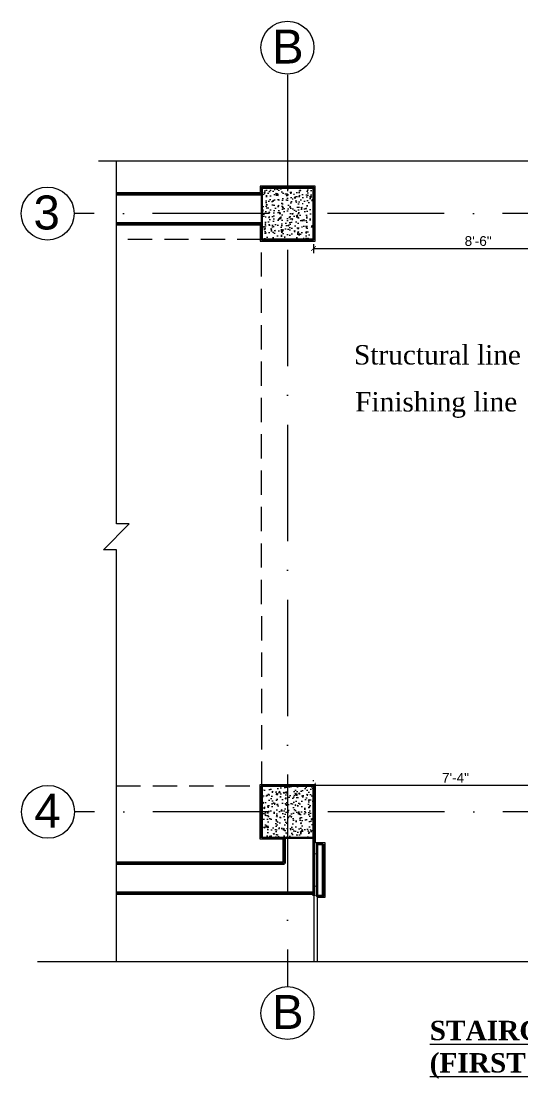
# Model space of a CAD drawing. Header units: inches. Extents: x 10755 to 33653, y -10992 to 10708.
# Drawn here: x 26785.7 to 26940.5, y 4055 to 4382.1 of the extents above; entities that cross this region are included whole.
import ezdxf

# ---------------------------------------------------------------- set-up
doc = ezdxf.new("R2010")
doc.units = ezdxf.units.IN
doc.header["$MEASUREMENT"] = 0
for name, pattern in [('ACAD_ISO10W100', [18, 12, -3, 0, -3]), ('DASHED', [0.75, 0.5, -0.25]), ('HIDDEN', [0.375, 0.25, -0.125])]:
    doc.linetypes.add(name, pattern=pattern)
for name, color, linetype, lineweight in [('beam in plan', 241, 'HIDDEN', 20), ('centerline', 9, 'ACAD_ISO10W100', 5), ('col', 1, 'Continuous', 30), ('dimension element- 8', 5, 'Continuous', 13), ('DIMINSION', 5, 'Continuous', 15), ('hatch', 33, 'Continuous', 5), ('hatch- rcc', 252, 'Continuous', 5), ('hatch1', 9, 'Continuous', 5), ('PLASTER', 50, 'Continuous', 9), ('rs', 102, 'Continuous', 15), ('Text', 150, 'Continuous', 18), ('text- 8', 115, 'Continuous', 18), ('wall', 1, 'Continuous', 35)]:
    doc.layers.add(name, color=color, linetype=linetype, lineweight=lineweight)
doc.layers.add('T-TEXT', color=230, linetype='Continuous')
doc.layers.get('DIMINSION').off()
doc.styles.add('arial', font='arial.ttf')
doc.styles.get("Standard").update_dxf_attribs({"font": 'arial.ttf'})
doc.styles.add('suren', font='times.ttf', dxfattribs={"height": 4})
doc.dimstyles.new('s3', dxfattribs={"dimscale": 3, "dimtxt": 1, "dimasz": 0.5, "dimexe": 0.5, "dimexo": 0.5, "dimgap": 0.25, "dimtad": 1, "dimzin": 3, "dimdsep": 46, "dimlunit": 4, "dimtxsty": 'Standard', "dimblk": 'ARCHTICK', "dimcen": 0, "dimclrd": 256, "dimclre": 256, "dimclrt": 6, "dimadec": 0, "dimazin": 0, "dimtfac": 0.5, "dimtix": 1, "dimtmove": 1, "dimatfit": 3, "dimfxl": 0.5, "dimfrac": 1, "dimtolj": 1, "dimtzin": 0, "dimarcsym": 1})

# ---------------------------------------------------------------- blocks, each defined once
blk = doc.blocks.new('ETERWEWE')
at = {"layer": 'hatch- rcc', "linetype": 'Continuous', "ltscale": 30}
h = blk.add_hatch(dxfattribs=at)
h.set_pattern_fill('AR-CONC', color=256, scale=0.5, style=0)
h.set_pattern_definition([(50, (0, 0), (3.586300913, -0.313760675), [0.375, -4.125]), (355, (0, 0), (-0.69375667, 3.76096067), [0.3, -3.3]), (100.4514445, (0.299, -0.026), (2.89254423, 3.447199955), [0.31870096, -3.50571056]), (46.1842, (0, 1), (5.33620665, -0.8275964), [0.5625, -6.1875]), (96.6356355, (0.4447, 0.931), (4.67330973, 4.870593), [0.47805171, -5.2585688]), (351.184164, (0, 1), (4.67330973, 4.870593), [0.45, -4.95]), (21, (0.5, 0.75), (2.98453526, -2.013094453), [0.375, -4.125]), (326, (0.5, 0.75), (1.21657666, 3.625750225), [0.3, -3.3]), (71.4514447, (0.7487, 0.5822), (4.20111188, 1.612655764), [0.31870095, -3.50571056]), (37.5, (0, 0), (0.060799277, 1.664469269), [0, -3.26, 0, -3.35, 0, -3.3125]), (7.5, (0, 0), (1.315347687, 1.97205856), [0, -1.91, 0, -3.185, 0, -1.2625]), (327.5, (-1.115, 0), (2.669112181, -0.112774359), [0, -1.25, 0, -3.9, 0, -5.175]), (317.5, (-1.615, 0), (2.915930847, 0.50052491), [0, -1.625, 0, -2.59, 0, -3.675])])
h.paths.add_polyline_path([(159423.23, -3794.58), (159439.23, -3794.58), (159439.23, -3778.58), (159423.23, -3778.58)])
at = {"layer": 'col', "linetype": 'Continuous', "ltscale": 30}
blk.add_lwpolyline([(159423.23, -3794.58), (159423.23, -3778.58), (159439.23, -3778.58), (159439.23, -3794.58), (159423.23, -3794.58)], dxfattribs=at)
blk = doc.blocks.new('_ArchTick')
at = {"color": 0, "const_width": 0.15}
blk.add_lwpolyline([(-0.5, -0.5), (0.5, 0.5)], dxfattribs=at)
blk = doc.blocks.new('*D2178')
at = {"layer": 'Defpoints', "color": 0, "transparency": 16777216}
for p in [(12196.39, -606.61), (12094.62, -611.59), (12196.39, -614.4)]:
    blk.add_point(p, dxfattribs=at)
at = {"layer": 'dimension element- 8', "lineweight": -2, "transparency": 16777216}
for p, q in [((12196.39, -608.11), (12196.39, -615.9)), ((12094.62, -613.09), (12094.62, -615.9)), ((12094.62, -614.4), (12196.39, -614.4))]:
    blk.add_line(p, q, dxfattribs=at)
at = {"layer": 'dimension element- 8', "lineweight": -2, "transparency": 16777216, "xscale": 1.5, "yscale": 1.5, "zscale": 1.5, "rotation": 180}
blk.add_blockref('_ArchTick', (12094.62, -614.4), dxfattribs=at)
at = {"layer": 'dimension element- 8', "lineweight": -2, "transparency": 16777216, "xscale": 1.5, "yscale": 1.5, "zscale": 1.5}
blk.add_blockref('_ArchTick', (12196.39, -614.4), dxfattribs=at)
at = {"layer": 'dimension element- 8', "color": 6, "transparency": 16777216, "insert": (12145.5, -612.12), "char_height": 3, "attachment_point": 5}
blk.add_mtext('\\A1;8\'-6"', dxfattribs=at)
blk = doc.blocks.new('*D2184')
at = {"layer": 'Defpoints', "color": 0, "transparency": 16777216}
for p in [(12094.62, -780.61), (12182.39, -780.34), (12182.39, -780.61)]:
    blk.add_point(p, dxfattribs=at)
at = {"layer": 'dimension element- 8', "lineweight": -2, "transparency": 16777216}
for p, q in [((12094.62, -779.11), (12094.62, -778.84)), ((12094.62, -780.34), (12182.39, -780.34)), ((12182.39, -779.11), (12182.39, -778.84))]:
    blk.add_line(p, q, dxfattribs=at)
at = {"layer": 'dimension element- 8', "lineweight": -2, "transparency": 16777216, "xscale": 1.5, "yscale": 1.5, "zscale": 1.5, "rotation": 180}
blk.add_blockref('_ArchTick', (12094.62, -780.34), dxfattribs=at)
at = {"layer": 'dimension element- 8', "lineweight": -2, "transparency": 16777216, "xscale": 1.5, "yscale": 1.5, "zscale": 1.5}
blk.add_blockref('_ArchTick', (12182.39, -780.34), dxfattribs=at)
at = {"layer": 'dimension element- 8', "color": 6, "transparency": 16777216, "insert": (12138.5, -778.09), "char_height": 3, "attachment_point": 5}
blk.add_mtext('\\A1;7\'-4"', dxfattribs=at)
blk = doc.blocks.new('A$C55F06A0D')
at = {"layer": 'centerline', "ltscale": 3}
for p, q in [((1933.679, 530.141), (1933.679, 248.2)), ((2198.503, 487.249), (1867.738, 487.249)), ((2198.617, 302.249), (1867.852, 302.249))]:
    blk.add_line(p, q, dxfattribs=at)
at = {"layer": 'centerline', "linetype": 'Continuous'}
for centre in [(1933.679, 538.563), (1859.555, 487.249), (1859.668, 302.249), (1933.679, 240.016)]:
    blk.add_circle(centre, 8.184, dxfattribs=at)
at = {"layer": 'hatch'}
for points in [[(2184.573, 503.501), (2032.707, 503.501), (2032.707, 499.501), (2024.707, 507.501), (2024.707, 503.501), (1875.266, 503.501)], [(1880.809, 255.882), (1880.809, 383.25), (1876.809, 383.25), (1884.809, 391.25), (1880.809, 391.25), (1880.809, 503.501)], [(2186.741, 255.882), (2026.693, 255.882), (2026.693, 251.882), (2018.693, 259.882), (2018.693, 255.882), (1856.474, 255.882)]]:
    blk.add_lwpolyline(points, dxfattribs=at)
at = {"layer": 'hatch1', "linetype": 'DASHED', "ltscale": 15}
blk.add_lwpolyline([(1880.809, 310.252), (1925.758, 310.257), (1925.644, 479.249), (1880.809, 479.249)], dxfattribs=at)
at = {"layer": 'PLASTER'}
for p, q in [((1880.809, 493.749), (1925.258, 493.749)), ((1932.258, 293.749), (1925.258, 293.749)), ((1932.258, 293.749), (1932.258, 286.757))]:
    blk.add_line(p, q, dxfattribs=at)
for points in [[(1880.809, 483.749), (1925.258, 483.749), (1925.258, 478.749), (1942.258, 478.749), (1942.258, 495.749), (1925.258, 495.749), (1925.258, 493.749)], [(1925.258, 293.749), (1925.258, 310.738), (1942.258, 310.749), (1942.258, 292.749), (1945.258, 292.749), (1945.258, 275.748), (1942.967, 275.751)], [(1880.809, 286.757), (1932.258, 286.757)], [(1880.809, 276.757), (1941.758, 276.757)]]:
    blk.add_lwpolyline(points, dxfattribs=at)
at = {"layer": 'rs'}
for p, q in [((1941.947, 255.882), (1941.974, 283.268)), ((1942.947, 255.882), (1942.974, 283.268))]:
    blk.add_line(p, q, dxfattribs=at)
at = {"layer": 'rs', "const_width": 0.25}
for points in [[(1942.758, 292.249), (1942.758, 289.249), (1941.758, 289.249), (1941.758, 292.249)], [(1942.758, 292.249), (1942.758, 289.249), (1941.758, 289.249), (1941.758, 292.249)], [(1942.758, 279.304), (1942.758, 276.304), (1941.758, 276.304), (1941.758, 279.304)], [(1942.758, 276.249), (1942.758, 279.249), (1941.758, 279.249), (1941.758, 276.249)]]:
    blk.add_lwpolyline(points, dxfattribs=at)
at = {"layer": 'wall', "linetype": 'Continuous', "ltscale": 30}
for p, q in [((1880.809, 493.249), (1925.758, 493.249)), ((1880.809, 484.249), (1925.758, 484.249)), ((1880.809, 286.257), (1932.758, 286.257)), ((1880.809, 277.257), (1941.758, 277.257))]:
    blk.add_line(p, q, dxfattribs=at)
at = {"layer": 'wall'}
for p, q in [((1932.758, 294.249), (1932.758, 286.257)), ((1941.758, 294.249), (1941.758, 276.249))]:
    blk.add_line(p, q, dxfattribs=at)
blk.add_lwpolyline([(1944.758, 292.249), (1942.758, 292.249), (1942.758, 276.249), (1944.758, 276.249)], close=True, dxfattribs=at)
blk.add_lwpolyline([(1944.758, 292.249), (1942.758, 292.249), (1942.758, 276.249), (1944.758, 276.249)], close=True, dxfattribs=at)
at = {"layer": 'DIMINSION', "linetype": 'Continuous'}
for p in [(-157497.473, 4273.831), (-157497.473, 4088.831)]:
    blk.add_blockref('ETERWEWE', p, dxfattribs=at)
at = {"layer": 'T-TEXT', "ltscale": 100, "char_height": 10.5, "width": 9.70798, "style": 'suren'}
for s, insert, attachment_point in [('{\\fArial|b0|i0|c0|p34;B}', (1928.91, 544.141), 1), ('{\\fArial|b0|i0|c0|p34;3}', (1863.337, 492.827), 3), ('{\\fArial|b0|i0|c0|p34;4}', (1863.601, 307.827), 3), ('{\\fArial|b0|i0|c0|p34;B}', (1928.91, 245.594), 1)]:
    blk.add_mtext(s, dxfattribs=dict(at, insert=insert, attachment_point=attachment_point))
at = {"layer": 'Text', "insert": (1977.67, 219.672), "char_height": 6, "width": 153.51322, "attachment_point": 7}
blk.add_mtext('{\\fTimes New Roman|b1|i0|c0|p18;\\LSTAIRCASE PLAN\\P(FIRST FLOOR TO SECOND FLOOR)}', dxfattribs=at)
at = {"layer": 'text- 8', "linetype": 'Continuous', "char_height": 6, "attachment_point": 3, "style": 'arial'}
for s, insert, width in [('{\\fTimes New Roman|b0|i0|c0|p18;Structural line}', (2005.87, 446.566), 55.30299), ('{\\fTimes New Roman|b0|i0|c0|p18;Finishing line}', (2004.733, 432.043), 59.82772)]:
    blk.add_mtext(s, dxfattribs=dict(at, insert=insert, width=width))
at = {"layer": 'dimension element- 8'}
for base, p1, p2, picture, middle in [((2043.5334, 476.4551), (1941.7577, 479.2624), (2043.5334, 484.2489), '*D2178', (1992.6456, 478.7368)), ((2029.5328, 310.5117), (1941.7577, 310.2489), (2029.5328, 310.2489), '*D2184', (1985.6453, 312.7617))]:
    dim = blk.add_linear_dim(base=base, p1=p1, p2=p2, dimstyle='s3', dxfattribs=at)
    dim.commit()
    dim.dimension.update_dxf_attribs({"geometry": picture, "text_midpoint": middle, "insert": (-10152.8578, 1090.8556)})

msp = doc.modelspace()

# ---------------------------------------------------------------- block references
at = {"layer": 'beam in plan'}
msp.add_blockref('A$C55F06A0D', (24934.305, 3835.374), dxfattribs=at)

doc.saveas('drawing.dxf')
